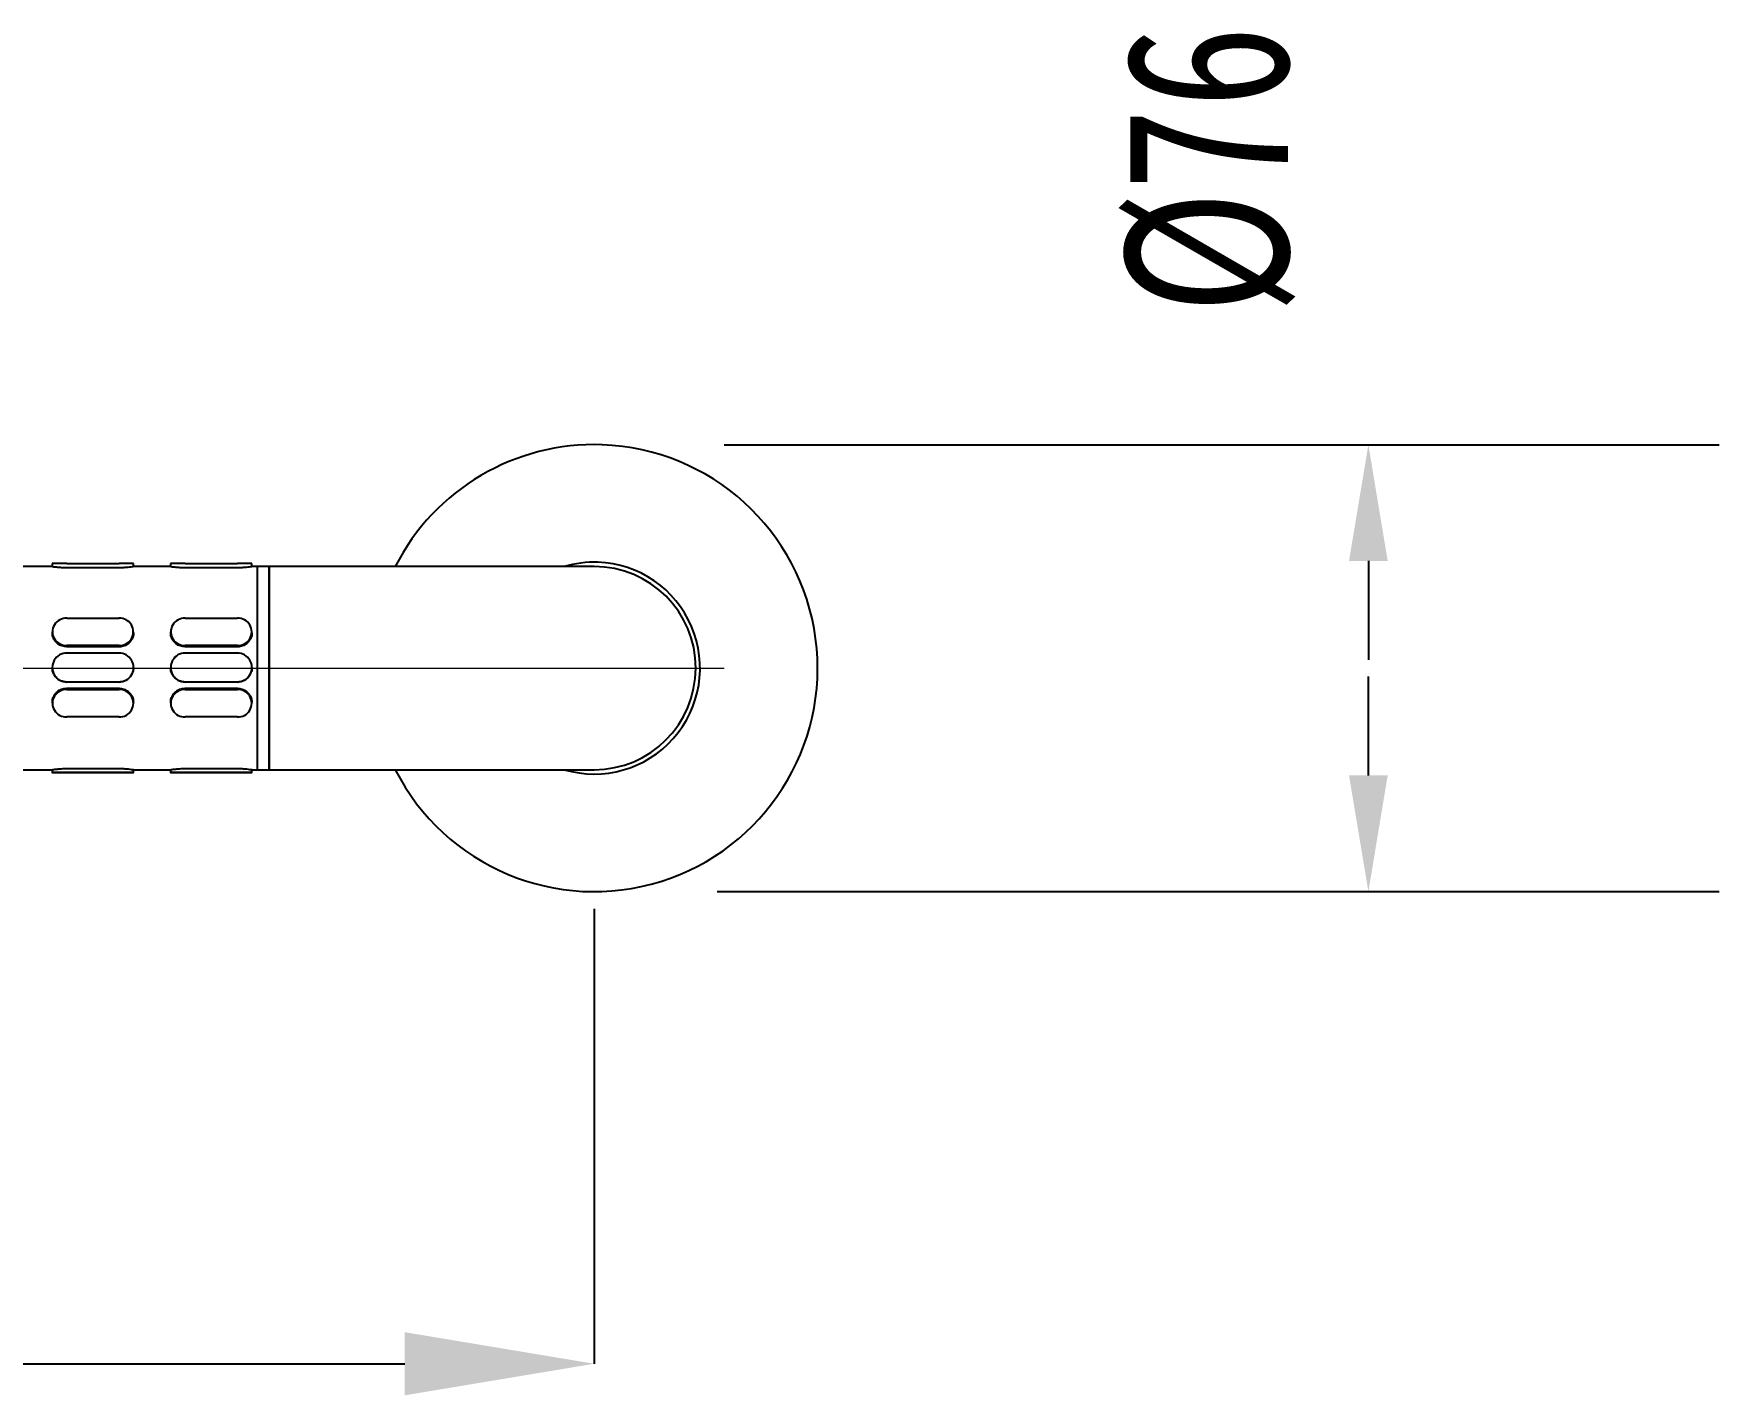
# Model space of a CAD drawing. Extents: x 0 to 951, y -2 to 427.
# Drawn here: x 209.62 to 245.93, y 97.62 to 126.77 of the extents above; entities that cross this region are included whole.
import ezdxf

# ---------------------------------------------------------------- set-up
doc = ezdxf.new("R2010")
doc.units = 0
doc.header["$LTSCALE"] = 23.1
doc.header["$MEASUREMENT"] = 0
doc.linetypes.add('CENTERX2', pattern=[20.32, 12.7, -2.54, 2.54, -2.54])
doc.layers.get('0').update_dxf_attribs({"linetype": 'CONTINUOUS'})
doc.layers.add('10', color=7, linetype='CONTINUOUS')
doc.styles.add('SLDTEXTSTYLE0', font='hyswlongfangsong.ttf')

msp = doc.modelspace()

# ---------------------------------------------------------------- linework, layer by layer
for p, q in [((224.492, 117.92), (245.933, 117.92)), ((238.373, 115.42), (238.373, 113.289)), ((238.373, 110.798), (238.373, 112.929)), ((224.347, 108.298), (245.933, 108.298))]:
    msp.add_line(p, q)
at = {"color": 7, "linetype": 'Continuous', "lineweight": 25}
for p, q in [((210.023, 115.298), (209.215, 115.298)), ((210.019, 115.36), (210.019, 115.297)), ((210.332, 115.362), (211.457, 115.362)), ((210.332, 115.277), (211.457, 115.277)), ((212.573, 115.298), (211.765, 115.298)), ((211.769, 115.297), (211.769, 115.36)), ((212.569, 115.36), (212.569, 115.297)), ((212.882, 115.362), (214.007, 115.362)), ((212.882, 115.277), (214.007, 115.277)), ((214.444, 115.298), (214.315, 115.298)), ((214.319, 115.297), (214.319, 115.36)), ((214.694, 115.298), (214.444, 115.298)), ((214.444, 110.923), (214.444, 115.298)), ((214.444, 113.11), (214.444, 115.298)), ((218.569, 115.298), (214.694, 115.298)), ((214.694, 113.11), (214.694, 115.298)), ((214.694, 115.298), (214.694, 110.923)), ((221.694, 115.298), (218.569, 115.298)), ((210.332, 114.185), (211.457, 114.185)), ((212.882, 114.185), (214.007, 114.185)), ((210.019, 113.892), (210.019, 113.87)), ((211.769, 113.87), (211.769, 113.892)), ((212.569, 113.892), (212.569, 113.87)), ((214.319, 113.87), (214.319, 113.892)), ((211.457, 113.599), (210.332, 113.599)), ((211.457, 113.57), (210.332, 113.57)), ((210.332, 113.436), (211.457, 113.436)), ((214.007, 113.599), (212.882, 113.599)), ((214.007, 113.57), (212.882, 113.57)), ((212.882, 113.436), (214.007, 113.436)), ((210.019, 113.123), (210.019, 113.123)), ((211.769, 113.123), (211.769, 113.123)), ((212.569, 113.123), (212.569, 113.123)), ((214.319, 113.123), (214.319, 113.123)), ((214.444, 110.923), (214.444, 113.11)), ((214.694, 110.923), (214.694, 113.11)), ((211.457, 112.811), (210.332, 112.811)), ((211.457, 112.81), (210.332, 112.81)), ((210.332, 112.676), (211.457, 112.676)), ((210.332, 112.647), (211.457, 112.647)), ((214.007, 112.811), (212.882, 112.811)), ((214.007, 112.81), (212.882, 112.81)), ((212.882, 112.676), (214.007, 112.676)), ((212.882, 112.647), (214.007, 112.647)), ((210.019, 112.374), (210.019, 112.353)), ((211.769, 112.353), (211.769, 112.374)), ((212.569, 112.374), (212.569, 112.353)), ((214.319, 112.353), (214.319, 112.374)), ((211.457, 112.059), (210.332, 112.059)), ((214.007, 112.059), (212.882, 112.059)), ((209.216, 110.923), (210.024, 110.923)), ((210.019, 110.924), (210.019, 110.861)), ((210.332, 110.947), (211.457, 110.947)), ((210.332, 110.862), (211.457, 110.862)), ((211.457, 110.859), (210.332, 110.859)), ((211.766, 110.923), (212.574, 110.923)), ((211.769, 110.861), (211.769, 110.924)), ((212.569, 110.924), (212.569, 110.861)), ((212.882, 110.947), (214.007, 110.947)), ((212.882, 110.862), (214.007, 110.862)), ((214.007, 110.859), (212.882, 110.859)), ((214.316, 110.923), (214.444, 110.923)), ((214.319, 110.861), (214.319, 110.924)), ((214.444, 110.923), (214.694, 110.923)), ((214.694, 110.923), (218.569, 110.923)), ((218.569, 110.923), (221.694, 110.923))]:
    msp.add_line(p, q, dxfattribs=at)
at = {"color": 7, "linetype": 'Continuous', "lineweight": 25, "flags": 128}
for points in [[(210.332, 110.859), (210.212, 110.859), (210.111, 110.859), (210.043, 110.86), (210.019, 110.861), (210.043, 110.861), (210.111, 110.862), (210.212, 110.862), (210.332, 110.862)], [(211.457, 110.862), (211.577, 110.862), (211.678, 110.862), (211.746, 110.861), (211.769, 110.861), (211.746, 110.86), (211.678, 110.859), (211.577, 110.859), (211.457, 110.859)], [(212.882, 110.859), (212.762, 110.859), (212.661, 110.859), (212.593, 110.86), (212.569, 110.861), (212.593, 110.861), (212.661, 110.862), (212.762, 110.862), (212.882, 110.862)], [(214.007, 110.862), (214.127, 110.862), (214.228, 110.862), (214.296, 110.861), (214.319, 110.861), (214.296, 110.86), (214.228, 110.859), (214.127, 110.859), (214.007, 110.859)]]:
    msp.add_lwpolyline(points, dxfattribs=at)
at = {"color": 7, "linetype": 'Continuous', "lineweight": 25}
for centre, radius, start, end in [((221.694, 113.11), 4.813, 87.9473, 152.9643), ((221.694, 113.11), 4.813, 207.0357, 87.9473), ((210.254, 101.737), 13.626, 89.6715, 90.9856), ((211.535, 101.737), 13.626, 89.0144, 90.3285), ((212.804, 101.737), 13.626, 89.6715, 90.9856), ((214.085, 101.737), 13.625, 89.0144, 90.3286), ((221.694, 113.11), 2.281, 87.9473, 106.483), ((221.694, 113.11), 2.281, 253.517, 87.9473), ((221.694, 113.11), 2.188, 0, 90), ((210.317, 113.892), 0.293, 87.0357, 272.9643), ((211.472, 113.892), 0.293, 267.0357, 92.9643), ((212.867, 113.892), 0.293, 87.0357, 272.9643), ((214.022, 113.892), 0.293, 267.0357, 92.9643), ((210.332, 113.123), 0.312, 89.9994, 270.0006), ((211.457, 113.123), 0.312, 269.9994, 90.0006), ((212.882, 113.123), 0.312, 89.9994, 270.0006), ((214.007, 113.123), 0.312, 269.9994, 90.0006), ((221.694, 113.11), 2.187, 270, 0), ((210.318, 112.353), 0.295, 87.228, 272.772), ((211.471, 112.353), 0.295, 267.228, 92.772), ((212.868, 112.353), 0.295, 87.228, 272.772), ((214.021, 112.353), 0.295, 267.228, 92.772)]:
    msp.add_arc(centre, radius, start, end, dxfattribs=at)
for points, knots in [([(210.023, 115.298), (210.022, 115.298), (210.019, 115.298), (210.047, 115.295), (210.105, 115.288), (210.193, 115.281), (210.273, 115.278), (210.32, 115.277), (210.332, 115.277)], [0, 0, 0, 0, 0.046438, 0.264389, 0.483112, 0.703788, 0.924572, 1, 1, 1, 1]), ([(211.457, 115.277), (211.492, 115.278), (211.562, 115.279), (211.655, 115.286), (211.725, 115.293), (211.764, 115.298), (211.765, 115.297), (211.765, 115.297)], [0, 0, 0, 0, 0.2189719, 0.4378797, 0.6582079, 0.8794729, 1, 1, 1, 1]), ([(212.573, 115.298), (212.572, 115.298), (212.569, 115.298), (212.597, 115.295), (212.655, 115.288), (212.743, 115.281), (212.823, 115.278), (212.87, 115.277), (212.882, 115.277)], [0, 0, 0, 0, 0.046438, 0.264389, 0.483112, 0.703788, 0.924572, 1, 1, 1, 1]), ([(214.007, 115.277), (214.042, 115.278), (214.112, 115.279), (214.205, 115.286), (214.275, 115.293), (214.314, 115.298), (214.315, 115.297), (214.315, 115.297)], [0, 0, 0, 0, 0.218971, 0.437892, 0.658209, 0.879473, 1, 1, 1, 1]), ([(210.332, 113.57), (210.297, 113.573), (210.227, 113.58), (210.134, 113.632), (210.064, 113.709), (210.023, 113.793), (210.023, 113.848), (210.023, 113.87)], [0, 0, 0, 0, 0.213251, 0.426439, 0.64101, 0.856494, 1, 1, 1, 1]), ([(211.766, 113.87), (211.767, 113.859), (211.771, 113.816), (211.743, 113.74), (211.684, 113.656), (211.596, 113.596), (211.516, 113.572), (211.469, 113.57), (211.457, 113.57)], [0, 0, 0, 0, 0.070496, 0.282948, 0.496152, 0.711248, 0.926475, 1, 1, 1, 1]), ([(212.882, 113.57), (212.847, 113.573), (212.777, 113.58), (212.684, 113.632), (212.614, 113.709), (212.573, 113.793), (212.573, 113.848), (212.573, 113.87)], [0, 0, 0, 0, 0.213251, 0.426439, 0.64101, 0.856494, 1, 1, 1, 1]), ([(214.316, 113.87), (214.317, 113.859), (214.321, 113.816), (214.293, 113.74), (214.234, 113.656), (214.146, 113.596), (214.066, 113.572), (214.019, 113.57), (214.007, 113.57)], [0, 0, 0, 0, 0.070496, 0.282948, 0.496152, 0.711248, 0.926475, 1, 1, 1, 1]), ([(210.332, 112.81), (210.297, 112.814), (210.227, 112.821), (210.134, 112.874), (210.064, 112.953), (210.023, 113.041), (210.023, 113.1), (210.023, 113.123)], [0, 0, 0, 0, 0.213251, 0.426439, 0.64101, 0.856494, 1, 1, 1, 1]), ([(211.766, 113.123), (211.767, 113.111), (211.771, 113.065), (211.743, 112.986), (211.684, 112.899), (211.596, 112.837), (211.516, 112.812), (211.469, 112.811), (211.457, 112.81)], [0, 0, 0, 0, 0.070496, 0.282948, 0.496152, 0.711248, 0.926475, 1, 1, 1, 1]), ([(212.882, 112.81), (212.847, 112.814), (212.777, 112.821), (212.684, 112.874), (212.614, 112.953), (212.573, 113.041), (212.573, 113.1), (212.573, 113.123)], [0, 0, 0, 0, 0.213251, 0.426439, 0.64101, 0.856494, 1, 1, 1, 1]), ([(214.316, 113.123), (214.317, 113.111), (214.321, 113.065), (214.293, 112.986), (214.234, 112.899), (214.146, 112.837), (214.066, 112.812), (214.019, 112.811), (214.007, 112.81)], [0, 0, 0, 0, 0.070496, 0.282948, 0.496152, 0.711248, 0.926475, 1, 1, 1, 1]), ([(210.023, 112.374), (210.022, 112.385), (210.018, 112.429), (210.046, 112.505), (210.105, 112.589), (210.192, 112.65), (210.273, 112.674), (210.32, 112.675), (210.332, 112.676)], [0, 0, 0, 0, 0.070496, 0.282948, 0.496153, 0.711262, 0.926475, 1, 1, 1, 1]), ([(211.457, 112.676), (211.492, 112.673), (211.562, 112.666), (211.655, 112.613), (211.725, 112.536), (211.766, 112.452), (211.766, 112.396), (211.766, 112.374)], [0, 0, 0, 0, 0.213251, 0.426439, 0.64101, 0.856493, 1, 1, 1, 1]), ([(212.573, 112.374), (212.572, 112.385), (212.568, 112.429), (212.596, 112.505), (212.655, 112.589), (212.742, 112.65), (212.823, 112.674), (212.87, 112.675), (212.882, 112.676)], [0, 0, 0, 0, 0.070496, 0.282948, 0.496153, 0.711262, 0.926475, 1, 1, 1, 1]), ([(214.007, 112.676), (214.042, 112.673), (214.112, 112.666), (214.205, 112.613), (214.275, 112.536), (214.316, 112.452), (214.316, 112.396), (214.316, 112.374)], [0, 0, 0, 0, 0.21325, 0.426451, 0.641012, 0.856494, 1, 1, 1, 1]), ([(210.024, 110.924), (210.022, 110.923), (210.017, 110.923), (210.046, 110.928), (210.105, 110.935), (210.192, 110.943), (210.273, 110.947), (210.32, 110.947), (210.332, 110.947)], [0, 0, 0, 0, 0.094163, 0.301206, 0.508982, 0.718614, 0.928347, 1, 1, 1, 1]), ([(211.457, 110.947), (211.492, 110.947), (211.562, 110.946), (211.655, 110.938), (211.726, 110.93), (211.767, 110.924), (211.766, 110.924), (211.766, 110.923)], [0, 0, 0, 0, 0.208003, 0.415944, 0.625235, 0.835416, 1, 1, 1, 1]), ([(212.574, 110.924), (212.572, 110.923), (212.567, 110.923), (212.596, 110.928), (212.655, 110.935), (212.742, 110.943), (212.823, 110.947), (212.87, 110.947), (212.882, 110.947)], [0, 0, 0, 0, 0.094164, 0.301207, 0.508983, 0.718614, 0.928347, 1, 1, 1, 1]), ([(214.007, 110.947), (214.042, 110.947), (214.112, 110.946), (214.205, 110.938), (214.275, 110.93), (214.317, 110.924), (214.316, 110.924), (214.316, 110.923)], [0, 0, 0, 0, 0.208002, 0.415956, 0.625236, 0.835416, 1, 1, 1, 1])]:
    msp.add_open_spline(points, degree=3, knots=knots, dxfattribs=at)
for points in [[(238.789, 115.42), (237.956, 115.42), (238.373, 117.92)], [(237.956, 110.798), (238.789, 110.798), (238.373, 108.298)]]:
    msp.add_solid(points)
at = {"layer": '10', "linetype": 'CENTERX2', "lineweight": 18}
msp.add_line((136.645, 113.11), (224.492, 113.11), dxfattribs=at)
at = {"layer": '10'}
for p, q in [((221.694, 107.923), (221.694, 98.129)), ((137.774, 98.129), (217.614, 98.129))]:
    msp.add_line(p, q, dxfattribs=at)
msp.add_solid([(217.614, 97.449), (217.614, 98.809), (221.694, 98.129)], dxfattribs=at)

# ---------------------------------------------------------------- texts
at = {"layer": '10', "insert": (233.142, 123.844), "char_height": 3.5, "attachment_point": 2, "rotation": 90, "style": 'SLDTEXTSTYLE0'}
msp.add_mtext('{%%C76}', dxfattribs=at)

doc.saveas('drawing.dxf')
